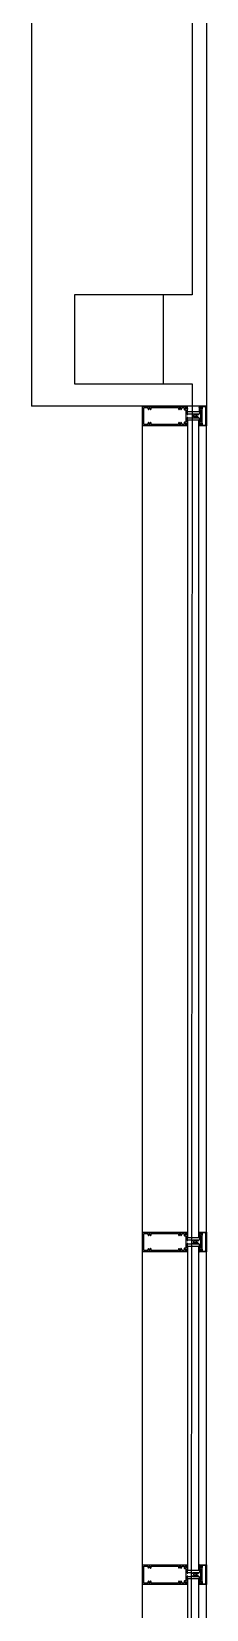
# Model space of a CAD drawing. Extents: x 11182 to 734459, y -1391328 to 152085.
# Drawn here: x 353416 to 353816, y -1325636 to -1322030 of the extents above; entities that cross this region are included whole.
import ezdxf

# ---------------------------------------------------------------- set-up
doc = ezdxf.new("R2010")
doc.units = 0
doc.header["$LTSCALE"] = 500
doc.header["$MEASUREMENT"] = 0
doc.layers.add('1_Wall_Exist', color=251, linetype='CONTINUOUS')

msp = doc.modelspace()

# ---------------------------------------------------------------- linework, layer by layer
at = {"layer": '1_Wall_Exist'}
for p, q in [((353415.5, -1307341.2), (353415.5, -1322886.2)), ((353815.5, -1307341.2), (353815.5, -1322886.2)), ((353782.5, -1315215.2), (353782.5, -1322632.2)), ((353782.5, -1322632.2), (353514, -1322632.2)), ((353514, -1322632.2), (353514, -1322835.2)), ((353717, -1322835.2), (353717, -1322632.2)), ((353514, -1322835.2), (353782.5, -1322835.2)), ((353782.5, -1322835.2), (353777.5, -1330252.2)), ((353815.5, -1322886.2), (353415.5, -1322886.2)), ((353669.5, -1330113.7), (353669.5, -1322886.2)), ((353669.5, -1322931.2), (353669.5, -1322886.2)), ((353669.5, -1322886.2), (353771.1, -1322886.2)), ((353672.1, -1322928.1), (353672.1, -1322889.2)), ((353672.1, -1322889.2), (353681.8, -1322889.2)), ((353689.1, -1322889.2), (353751.6, -1322889.2)), ((353758.9, -1322889.2), (353763.8, -1322889.2)), ((353764.6, -1322890), (353764.6, -1322893.5)), ((353765.4, -1322894.3), (353767.8, -1322894.3)), ((353767.1, -1322890), (353767.1, -1322890.5)), ((353767.1, -1322890.5), (353767.1, -1322891)), ((353770.6, -1322889.2), (353767.9, -1322889.2)), ((353767.9, -1322891.8), (353770.6, -1322891.8)), ((353768.5, -1322895.1), (353768.5, -1322903.2)), ((353771.1, -1322889), (353770.6, -1322889.5)), ((353770.6, -1322889.5), (353770.6, -1322889.2)), ((353770.6, -1322891.8), (353770.6, -1322891.5)), ((353770.6, -1322891.5), (353771.1, -1322892)), ((353771.1, -1322886.2), (353771.1, -1322889)), ((353771.1, -1322892), (353771.1, -1322905.2)), ((353798.4, -1322898.9), (353773, -1322898.9)), ((353799.7, -1322890.1), (353799.7, -1322887.6)), ((353800.2, -1322890.6), (353799.7, -1322890.1)), ((353799.7, -1322892.7), (353800.2, -1322892.2)), ((353799.7, -1322892.7), (353799.7, -1322903.6)), ((353801.5, -1322887.1), (353799.8, -1322886.6)), ((353799.9, -1322886.2), (353815.5, -1322886.2)), ((353800, -1322887.4), (353801.3, -1322887.7)), ((353802.8, -1322890.1), (353800.2, -1322890.1)), ((353800.2, -1322890.1), (353800.2, -1322890.6)), ((353800.2, -1322892.2), (353800.2, -1322892.7)), ((353800.2, -1322892.7), (353802.8, -1322892.7)), ((353802.5, -1322895.6), (353802.8, -1322895.9)), ((353803.6, -1322891.9), (353803.6, -1322890.9)), ((353803.9, -1322888.4), (353805.9, -1322889)), ((353814.3, -1322887.4), (353804.2, -1322887.4)), ((353805.9, -1322892.7), (353805.2, -1322893.5)), ((353805.2, -1322893.5), (353805.2, -1322908.1)), ((353805.9, -1322889), (353805.9, -1322892.7)), ((353814.3, -1322929.9), (353814.3, -1322887.4)), ((353815.5, -1330113.7), (353815.5, -1322886.2)), ((353815.5, -1322886.2), (353815.5, -1322931.2)), ((353771.1, -1322931.2), (353669.5, -1322931.2)), ((353681.8, -1322928.1), (353672.1, -1322928.1)), ((353751.6, -1322928.1), (353689.1, -1322928.1)), ((353763.8, -1322928.1), (353758.9, -1322928.1)), ((353764.6, -1322923.8), (353764.6, -1322927.3)), ((353767.8, -1322923), (353765.4, -1322923)), ((353767.1, -1322926.4), (353767.1, -1322926.8)), ((353767.1, -1322926.8), (353767.1, -1322927.3)), ((353770.6, -1322925.5), (353767.9, -1322925.6)), ((353767.9, -1322928.1), (353770.6, -1322928.1)), ((353768.5, -1322903.2), (353768.5, -1322914.2)), ((353768.5, -1322914.2), (353768.5, -1322922.2)), ((353771.1, -1322925.3), (353770.6, -1322925.8)), ((353770.6, -1322925.8), (353770.6, -1322925.5)), ((353770.6, -1322928.1), (353770.6, -1322927.9)), ((353770.6, -1322927.9), (353771.1, -1322928.4)), ((353771.1, -1322905.2), (353772.7, -1322905.2)), ((353772.7, -1322912.1), (353771.1, -1322912.1)), ((353771.1, -1322912.1), (353771.1, -1322925.3)), ((353771.1, -1322928.4), (353771.1, -1322931.2)), ((353772.7, -1322903.6), (353782.4, -1322903.6)), ((353772.7, -1322905.2), (353772.7, -1322903.6)), ((353772.7, -1322913.7), (353772.7, -1322912.1)), ((353782.4, -1322913.7), (353772.7, -1322913.7)), ((353773, -1324786.4), (353773, -1322918.5)), ((353798.4, -1322918.5), (353773, -1322918.5)), ((353782.4, -1322903.6), (353782.4, -1322905.2)), ((353782.4, -1322905.2), (353784, -1322905.2)), ((353784, -1322912.1), (353782.4, -1322912.1)), ((353782.4, -1322912.1), (353782.4, -1322913.7)), ((353784, -1322903.6), (353799.7, -1322903.6)), ((353784, -1322905.2), (353784, -1322903.6)), ((353784, -1322913.7), (353784, -1322912.1)), ((353799.7, -1322913.7), (353784, -1322913.7)), ((353785.8, -1322907.3), (353785.8, -1322910.1)), ((353795.7, -1322906.5), (353786.6, -1322906.5)), ((353795.7, -1322910.8), (353786.6, -1322910.8)), ((353796.5, -1322913.5), (353796.7, -1322913.7)), ((353798.4, -1324786.4), (353798.4, -1322918.5)), ((353799.7, -1322924.7), (353799.7, -1322913.7)), ((353800.2, -1322925.2), (353799.7, -1322924.7)), ((353799.7, -1322927.2), (353800.2, -1322926.7)), ((353799.7, -1322929.7), (353799.7, -1322927.2)), ((353799.8, -1322930.7), (353801.5, -1322930.2)), ((353815.5, -1322931.2), (353799.9, -1322931.2)), ((353801.3, -1322929.6), (353800, -1322930)), ((353802.8, -1322924.7), (353800.2, -1322924.7)), ((353800.2, -1322924.7), (353800.2, -1322925.2)), ((353800.2, -1322926.7), (353800.2, -1322927.2)), ((353800.2, -1322927.2), (353802.8, -1322927.2)), ((353803.6, -1322926.4), (353803.6, -1322925.5)), ((353805.9, -1322928.4), (353803.9, -1322928.9)), ((353804.2, -1322929.9), (353814.3, -1322929.9)), ((353805.2, -1322908.1), (353804.9, -1322908.4)), ((353804.9, -1322908.4), (353805.2, -1322908.7)), ((353805.2, -1322908.7), (353805.2, -1322923.9)), ((353805.2, -1322923.9), (353805.9, -1322924.7)), ((353805.9, -1322924.7), (353805.9, -1322928.4)), ((353669.5, -1324818.7), (353669.5, -1324773.7)), ((353669.5, -1324773.7), (353771.1, -1324773.7)), ((353672.1, -1324815.6), (353672.1, -1324776.7)), ((353672.1, -1324776.7), (353681.8, -1324776.7)), ((353689.1, -1324776.7), (353751.6, -1324776.7)), ((353758.9, -1324776.7), (353763.8, -1324776.7)), ((353764.6, -1324777.5), (353764.6, -1324781)), ((353767.1, -1324777.5), (353767.1, -1324778)), ((353770.6, -1324776.7), (353767.9, -1324776.7)), ((353771.1, -1324776.5), (353770.6, -1324777)), ((353770.6, -1324777), (353770.6, -1324776.7)), ((353771.1, -1324773.7), (353771.1, -1324776.5)), ((353799.7, -1324777.6), (353799.7, -1324775.1)), ((353800.2, -1324778.1), (353799.7, -1324777.6)), ((353801.5, -1324774.6), (353799.8, -1324774.1)), ((353799.9, -1324773.7), (353815.5, -1324773.7)), ((353800, -1324774.9), (353801.3, -1324775.2)), ((353802.8, -1324777.6), (353800.2, -1324777.6)), ((353800.2, -1324777.6), (353800.2, -1324778.1)), ((353803.9, -1324775.9), (353805.9, -1324776.5)), ((353814.3, -1324774.9), (353804.2, -1324774.9)), ((353805.9, -1324776.5), (353805.9, -1324780.2)), ((353814.3, -1324817.4), (353814.3, -1324774.9)), ((353815.5, -1324773.7), (353815.5, -1324818.7)), ((353764.6, -1324811.3), (353764.6, -1324814.8)), ((353765.4, -1324781.8), (353767.8, -1324781.8)), ((353767.8, -1324810.5), (353765.4, -1324810.5)), ((353767.1, -1324778), (353767.1, -1324778.5)), ((353767.1, -1324813.9), (353767.1, -1324814.3)), ((353767.9, -1324779.3), (353770.6, -1324779.3)), ((353770.6, -1324813), (353767.9, -1324813.1)), ((353768.5, -1324782.6), (353768.5, -1324790.7)), ((353768.5, -1324790.7), (353768.5, -1324801.7)), ((353768.5, -1324801.7), (353768.5, -1324809.7)), ((353770.6, -1324779.3), (353770.6, -1324779)), ((353770.6, -1324779), (353771.1, -1324779.5)), ((353771.1, -1324812.8), (353770.6, -1324813.3)), ((353770.6, -1324813.3), (353770.6, -1324813)), ((353771.1, -1324779.5), (353771.1, -1324792.7)), ((353771.1, -1324792.7), (353772.7, -1324792.7)), ((353772.7, -1324799.6), (353771.1, -1324799.6)), ((353771.1, -1324799.6), (353771.1, -1324812.8)), ((353772.7, -1324791.1), (353782.4, -1324791.1)), ((353772.7, -1324792.7), (353772.7, -1324791.1)), ((353772.7, -1324801.2), (353772.7, -1324799.6)), ((353782.4, -1324801.2), (353772.7, -1324801.2)), ((353798.4, -1324786.4), (353773, -1324786.4)), ((353773, -1325546.4), (353773, -1324806)), ((353798.4, -1324806), (353773, -1324806)), ((353782.4, -1324791.1), (353782.4, -1324792.7)), ((353782.4, -1324792.7), (353784, -1324792.7)), ((353784, -1324799.6), (353782.4, -1324799.6)), ((353782.4, -1324799.6), (353782.4, -1324801.2)), ((353784, -1324791.1), (353799.7, -1324791.1)), ((353784, -1324792.7), (353784, -1324791.1)), ((353784, -1324801.2), (353784, -1324799.6)), ((353799.7, -1324801.2), (353784, -1324801.2)), ((353785.8, -1324794.8), (353785.8, -1324797.6)), ((353795.7, -1324794), (353786.6, -1324794)), ((353795.7, -1324798.3), (353786.6, -1324798.3)), ((353796.5, -1324801), (353796.7, -1324801.2)), ((353798.4, -1325546.4), (353798.4, -1324806)), ((353799.7, -1324780.2), (353800.2, -1324779.7)), ((353799.7, -1324780.2), (353799.7, -1324791.1)), ((353799.7, -1324812.2), (353799.7, -1324801.2)), ((353800.2, -1324812.7), (353799.7, -1324812.2)), ((353800.2, -1324779.7), (353800.2, -1324780.2)), ((353800.2, -1324780.2), (353802.8, -1324780.2)), ((353802.8, -1324812.2), (353800.2, -1324812.2)), ((353800.2, -1324812.2), (353800.2, -1324812.7)), ((353802.5, -1324783.1), (353802.8, -1324783.4)), ((353803.6, -1324779.4), (353803.6, -1324778.4)), ((353803.6, -1324813.9), (353803.6, -1324813)), ((353805.2, -1324795.6), (353804.9, -1324795.9)), ((353804.9, -1324795.9), (353805.2, -1324796.2)), ((353805.9, -1324780.2), (353805.2, -1324781)), ((353805.2, -1324781), (353805.2, -1324795.6)), ((353805.2, -1324796.2), (353805.2, -1324811.4)), ((353805.2, -1324811.4), (353805.9, -1324812.2)), ((353805.9, -1324812.2), (353805.9, -1324815.9)), ((353771.1, -1324818.7), (353669.5, -1324818.7)), ((353681.8, -1324815.6), (353672.1, -1324815.6)), ((353751.6, -1324815.6), (353689.1, -1324815.6)), ((353763.8, -1324815.6), (353758.9, -1324815.6)), ((353767.1, -1324814.3), (353767.1, -1324814.8)), ((353767.9, -1324815.6), (353770.6, -1324815.6)), ((353770.6, -1324815.6), (353770.6, -1324815.4)), ((353770.6, -1324815.4), (353771.1, -1324815.9)), ((353771.1, -1324815.9), (353771.1, -1324818.7)), ((353799.7, -1324814.7), (353800.2, -1324814.2)), ((353799.7, -1324817.2), (353799.7, -1324814.7)), ((353799.8, -1324818.2), (353801.5, -1324817.7)), ((353815.5, -1324818.7), (353799.9, -1324818.7)), ((353801.3, -1324817.1), (353800, -1324817.5)), ((353800.2, -1324814.2), (353800.2, -1324814.7)), ((353800.2, -1324814.7), (353802.8, -1324814.7)), ((353805.9, -1324815.9), (353803.9, -1324816.4)), ((353804.2, -1324817.4), (353814.3, -1324817.4)), ((353669.5, -1325578.7), (353669.5, -1325533.7)), ((353669.5, -1325533.7), (353771.1, -1325533.7)), ((353771.1, -1325533.7), (353771.1, -1325536.5)), ((353801.5, -1325534.6), (353799.8, -1325534.1)), ((353799.9, -1325533.7), (353815.5, -1325533.7)), ((353800, -1325534.9), (353801.3, -1325535.2)), ((353814.3, -1325534.9), (353804.2, -1325534.9)), ((353814.3, -1325577.4), (353814.3, -1325534.9)), ((353815.5, -1325533.7), (353815.5, -1325578.7)), ((353672.1, -1325575.6), (353672.1, -1325536.7)), ((353672.1, -1325536.7), (353681.8, -1325536.7)), ((353689.1, -1325536.7), (353751.6, -1325536.7)), ((353758.9, -1325536.7), (353763.8, -1325536.7)), ((353764.6, -1325537.5), (353764.6, -1325541)), ((353765.4, -1325541.8), (353767.8, -1325541.8)), ((353767.8, -1325570.5), (353765.4, -1325570.5)), ((353767.1, -1325537.5), (353767.1, -1325538)), ((353767.1, -1325538), (353767.1, -1325538.5)), ((353770.6, -1325536.7), (353767.9, -1325536.7)), ((353767.9, -1325539.3), (353770.6, -1325539.3)), ((353768.5, -1325542.6), (353768.5, -1325550.7)), ((353768.5, -1325550.7), (353768.5, -1325561.7)), ((353768.5, -1325561.7), (353768.5, -1325569.7)), ((353771.1, -1325536.5), (353770.6, -1325537)), ((353770.6, -1325537), (353770.6, -1325536.7)), ((353770.6, -1325539.3), (353770.6, -1325539)), ((353770.6, -1325539), (353771.1, -1325539.5)), ((353771.1, -1325539.5), (353771.1, -1325552.7)), ((353771.1, -1325552.7), (353772.7, -1325552.7)), ((353772.7, -1325559.6), (353771.1, -1325559.6)), ((353771.1, -1325559.6), (353771.1, -1325572.8)), ((353772.7, -1325551.1), (353782.4, -1325551.1)), ((353772.7, -1325552.7), (353772.7, -1325551.1)), ((353772.7, -1325561.2), (353772.7, -1325559.6)), ((353782.4, -1325561.2), (353772.7, -1325561.2)), ((353798.4, -1325546.4), (353773, -1325546.4)), ((353773, -1327433.9), (353773, -1325566)), ((353798.4, -1325566), (353773, -1325566)), ((353782.4, -1325551.1), (353782.4, -1325552.7)), ((353782.4, -1325552.7), (353784, -1325552.7)), ((353784, -1325559.6), (353782.4, -1325559.6)), ((353782.4, -1325559.6), (353782.4, -1325561.2)), ((353784, -1325551.1), (353799.7, -1325551.1)), ((353784, -1325552.7), (353784, -1325551.1)), ((353784, -1325561.2), (353784, -1325559.6)), ((353799.7, -1325561.2), (353784, -1325561.2)), ((353785.8, -1325554.8), (353785.8, -1325557.6)), ((353795.7, -1325554), (353786.6, -1325554)), ((353795.7, -1325558.3), (353786.6, -1325558.3)), ((353796.5, -1325561), (353796.7, -1325561.2)), ((353798.4, -1327433.9), (353798.4, -1325566)), ((353799.7, -1325537.6), (353799.7, -1325535.1)), ((353800.2, -1325538.1), (353799.7, -1325537.6)), ((353799.7, -1325540.2), (353800.2, -1325539.7)), ((353799.7, -1325540.2), (353799.7, -1325551.1)), ((353799.7, -1325572.2), (353799.7, -1325561.2)), ((353802.8, -1325537.6), (353800.2, -1325537.6)), ((353800.2, -1325537.6), (353800.2, -1325538.1)), ((353800.2, -1325539.7), (353800.2, -1325540.2)), ((353800.2, -1325540.2), (353802.8, -1325540.2)), ((353802.5, -1325543.1), (353802.8, -1325543.4)), ((353803.6, -1325539.4), (353803.6, -1325538.4)), ((353803.9, -1325535.9), (353805.9, -1325536.5)), ((353805.2, -1325555.6), (353804.9, -1325555.9)), ((353804.9, -1325555.9), (353805.2, -1325556.2)), ((353805.9, -1325540.2), (353805.2, -1325541)), ((353805.2, -1325541), (353805.2, -1325555.6)), ((353805.2, -1325556.2), (353805.2, -1325571.4)), ((353805.9, -1325536.5), (353805.9, -1325540.2)), ((353771.1, -1325578.7), (353669.5, -1325578.7)), ((353681.8, -1325575.6), (353672.1, -1325575.6)), ((353751.6, -1325575.6), (353689.1, -1325575.6)), ((353763.8, -1325575.6), (353758.9, -1325575.6)), ((353764.6, -1325571.3), (353764.6, -1325574.8)), ((353767.1, -1325573.9), (353767.1, -1325574.3)), ((353767.1, -1325574.3), (353767.1, -1325574.8)), ((353770.6, -1325573), (353767.9, -1325573.1)), ((353767.9, -1325575.6), (353770.6, -1325575.6)), ((353771.1, -1325572.8), (353770.6, -1325573.3)), ((353770.6, -1325573.3), (353770.6, -1325573)), ((353770.6, -1325575.6), (353770.6, -1325575.4)), ((353770.6, -1325575.4), (353771.1, -1325575.9)), ((353771.1, -1325575.9), (353771.1, -1325578.7)), ((353800.2, -1325572.7), (353799.7, -1325572.2)), ((353799.7, -1325574.7), (353800.2, -1325574.2)), ((353799.7, -1325577.2), (353799.7, -1325574.7)), ((353799.8, -1325578.2), (353801.5, -1325577.7)), ((353815.5, -1325578.7), (353799.9, -1325578.7)), ((353801.3, -1325577.1), (353800, -1325577.5)), ((353802.8, -1325572.2), (353800.2, -1325572.2)), ((353800.2, -1325572.2), (353800.2, -1325572.7)), ((353800.2, -1325574.2), (353800.2, -1325574.7)), ((353800.2, -1325574.7), (353802.8, -1325574.7)), ((353803.6, -1325573.9), (353803.6, -1325573)), ((353805.9, -1325575.9), (353803.9, -1325576.4)), ((353804.2, -1325577.4), (353814.3, -1325577.4)), ((353805.2, -1325571.4), (353805.9, -1325572.2)), ((353805.9, -1325572.2), (353805.9, -1325575.9))]:
    msp.add_line(p, q, dxfattribs=at)
for points in [[(353799.7, -1322919), (353802.8, -1322922.1), (353802.8, -1322895.2), (353799.7, -1322898.4)], [(353792.1, -1322906.5), (353792.1, -1322910.8)], [(353792.1, -1324794), (353792.1, -1324798.3)], [(353799.7, -1324806.5), (353802.8, -1324809.6), (353802.8, -1324782.7), (353799.7, -1324785.9)], [(353792.1, -1325554), (353792.1, -1325558.3)], [(353799.7, -1325566.5), (353802.8, -1325569.6), (353802.8, -1325542.7), (353799.7, -1325545.9)]]:
    msp.add_lwpolyline(points, dxfattribs=at)
for points in [[(353796.5, -1322903.6), (353796.5, -1322905.7, -0.414214), (353795.7, -1322906.5)], [(353795.7, -1322910.8, -0.414214), (353796.5, -1322911.6), (353796.5, -1322913.7)], [(353796.5, -1324791.1), (353796.5, -1324793.2, -0.414214), (353795.7, -1324794)], [(353795.7, -1324798.3, -0.414214), (353796.5, -1324799.1), (353796.5, -1324801.2)], [(353796.5, -1325551.1), (353796.5, -1325553.2, -0.414214), (353795.7, -1325554)], [(353795.7, -1325558.3, -0.414214), (353796.5, -1325559.1), (353796.5, -1325561.2)]]:
    msp.add_lwpolyline(points, format="xyb", dxfattribs=at)
for centre, radius, start, end in [((353685.4, -1322890.6), 3.92, 159.146, 228.0713), ((353683.3, -1322892.5), 1.08, 244.5966, 25.4034), ((353685.4, -1322890.6), 1.89, 308.6206, 231.3794), ((353687.6, -1322892.5), 1.12, 159.2517, 290.7482), ((353685.4, -1322890.6), 3.92, 311.9287, 20.854), ((353755.2, -1322890.6), 3.92, 159.146, 228.0713), ((353753.1, -1322892.5), 1.08, 244.5966, 25.4034), ((353755.2, -1322890.6), 1.89, 308.6206, 231.3794), ((353757.4, -1322892.5), 1.12, 159.2517, 290.7482), ((353755.2, -1322890.6), 3.92, 311.9287, 20.854), ((353763.8, -1322890), 0.787, 360, 90), ((353765.4, -1322893.5), 0.787, 180, 270), ((353767.9, -1322890), 0.787, 90, 180), ((353767.9, -1322891), 0.787, 179.5021, 269.5021), ((353767.8, -1322895.1), 0.787, 360, 90), ((353773, -1322890.2), 1.94, 90, 270), ((353771.1, -1322883.9), 2.27, 268.9658, 323.5677), ((353770.3, -1322896.8), 2.94, 23.897, 74.0519), ((353799.6, -1322885), 1.31, 204.276, 276.3516), ((353798.4, -1322891), 1.49, 270, 90), ((353800.1, -1322897.2), 2.02, 102.6184, 150.3095), ((353799.9, -1322886.4), 0.237, 90, 255), ((353799.9, -1322887.6), 0.254, 75, 180), ((353802.8, -1322887.3), 1.57, 196.4539, 313.5461), ((353802.8, -1322887.4), 1.4, 165, 360), ((353802.8, -1322890.9), 0.787, 360, 90), ((353802.8, -1322891.9), 0.787, 270, 360), ((353685.4, -1322926.7), 3.92, 131.9287, 200.854), ((353683.3, -1322924.8), 1.08, 334.5966, 115.4034), ((353685.4, -1322926.7), 1.89, 128.6206, 51.3794), ((353687.6, -1322924.8), 1.12, 69.2517, 200.7482), ((353685.4, -1322926.7), 3.92, 339.146, 48.0713), ((353755.2, -1322926.7), 3.92, 131.9287, 200.854), ((353753.1, -1322924.8), 1.08, 334.5966, 115.4034), ((353755.2, -1322926.7), 1.89, 128.6206, 51.3794), ((353757.4, -1322924.8), 1.12, 69.2517, 200.7482), ((353755.2, -1322926.7), 3.92, 339.146, 48.0713), ((353763.8, -1322927.3), 0.787, 270, 360), ((353765.4, -1322923.8), 0.787, 90, 180), ((353767.9, -1322926.4), 0.787, 90.4979, 180.4979), ((353767.9, -1322927.3), 0.787, 180, 270), ((353767.8, -1322922.2), 0.787, 270, 360), ((353773, -1322927.1), 1.94, 90, 270), ((353770.3, -1322920.6), 2.94, 285.9481, 336.103), ((353771.1, -1322933.4), 2.27, 36.4323, 91.0342), ((353786.6, -1322907.3), 0.787, 90, 180), ((353786.6, -1322910.1), 0.787, 180, 270), ((353800.1, -1322920.1), 2.02, 209.6905, 257.3816), ((353798.4, -1322926.3), 1.49, 270, 90), ((353799.6, -1322932.3), 1.31, 83.6484, 155.724), ((353799.9, -1322929.7), 0.254, 180, 285), ((353799.9, -1322930.9), 0.237, 105, 270), ((353802.8, -1322930.1), 1.57, 46.4539, 163.5461), ((353802.8, -1322929.9), 1.4, 360, 195), ((353802.8, -1322925.5), 0.787, 360, 90), ((353802.8, -1322926.4), 0.787, 270, 360), ((353685.4, -1324778.1), 3.92, 159.146, 228.0713), ((353685.4, -1324778.1), 1.89, 308.6206, 231.3794), ((353685.4, -1324778.1), 3.92, 311.9287, 20.854), ((353755.2, -1324778.1), 3.92, 159.146, 228.0713), ((353755.2, -1324778.1), 1.89, 308.6206, 231.3794), ((353755.2, -1324778.1), 3.92, 311.9287, 20.854), ((353763.8, -1324777.5), 0.787, 360, 90), ((353767.9, -1324777.5), 0.787, 90, 180), ((353773, -1324777.7), 1.94, 90, 270), ((353771.1, -1324771.4), 2.27, 268.9658, 323.5677), ((353799.6, -1324772.5), 1.31, 204.276, 276.3516), ((353798.4, -1324778.5), 1.49, 270, 90), ((353799.9, -1324773.9), 0.237, 90, 255), ((353799.9, -1324775.1), 0.254, 75, 180), ((353802.8, -1324774.8), 1.57, 196.4539, 313.5461), ((353802.8, -1324774.9), 1.4, 165, 360), ((353802.8, -1324778.4), 0.787, 360, 90), ((353685.4, -1324814.2), 3.92, 131.9287, 200.854), ((353683.3, -1324780), 1.08, 244.5966, 25.4034), ((353683.3, -1324812.3), 1.08, 334.5966, 115.4034), ((353685.4, -1324814.2), 1.89, 128.6206, 51.3794), ((353687.6, -1324780), 1.12, 159.2517, 290.7482), ((353687.6, -1324812.3), 1.12, 69.2517, 200.7482), ((353685.4, -1324814.2), 3.92, 339.146, 48.0713), ((353755.2, -1324814.2), 3.92, 131.9287, 200.854), ((353753.1, -1324780), 1.08, 244.5966, 25.4034), ((353753.1, -1324812.3), 1.08, 334.5966, 115.4034), ((353755.2, -1324814.2), 1.89, 128.6206, 51.3794), ((353757.4, -1324780), 1.12, 159.2517, 290.7482), ((353757.4, -1324812.3), 1.12, 69.2517, 200.7482), ((353755.2, -1324814.2), 3.92, 339.146, 48.0713), ((353765.4, -1324781), 0.787, 180, 270), ((353765.4, -1324811.3), 0.787, 90, 180), ((353767.9, -1324778.5), 0.787, 179.5021, 269.5021), ((353767.9, -1324813.9), 0.787, 90.4979, 180.4979), ((353767.8, -1324782.6), 0.787, 360, 90), ((353767.8, -1324809.7), 0.787, 270, 360), ((353773, -1324814.6), 1.94, 90, 270), ((353770.3, -1324784.3), 2.94, 23.897, 74.0519), ((353770.3, -1324808.1), 2.94, 285.9481, 336.103), ((353786.6, -1324794.8), 0.787, 90, 180), ((353786.6, -1324797.6), 0.787, 180, 270), ((353800.1, -1324784.7), 2.02, 102.6184, 150.3095), ((353800.1, -1324807.6), 2.02, 209.6905, 257.3816), ((353798.4, -1324813.8), 1.49, 270, 90), ((353802.8, -1324779.4), 0.787, 270, 360), ((353802.8, -1324813), 0.787, 360, 90), ((353763.8, -1324814.8), 0.787, 270, 360), ((353767.9, -1324814.8), 0.787, 180, 270), ((353771.1, -1324820.9), 2.27, 36.4323, 91.0342), ((353799.6, -1324819.8), 1.31, 83.6484, 155.724), ((353799.9, -1324817.2), 0.254, 180, 285), ((353799.9, -1324818.4), 0.237, 105, 270), ((353802.8, -1324817.6), 1.57, 46.4539, 163.5461), ((353802.8, -1324817.4), 1.4, 360, 195), ((353802.8, -1324813.9), 0.787, 270, 360), ((353771.1, -1325531.4), 2.27, 268.9658, 323.5677), ((353799.6, -1325532.5), 1.31, 204.276, 276.3516), ((353799.9, -1325533.9), 0.237, 90, 255), ((353799.9, -1325535.1), 0.254, 75, 180), ((353802.8, -1325534.9), 1.4, 165, 360), ((353685.4, -1325538.1), 3.92, 159.146, 228.0713), ((353683.3, -1325540), 1.08, 244.5966, 25.4034), ((353685.4, -1325538.1), 1.89, 308.6206, 231.3794), ((353687.6, -1325540), 1.12, 159.2517, 290.7482), ((353685.4, -1325538.1), 3.92, 311.9287, 20.854), ((353755.2, -1325538.1), 3.92, 159.146, 228.0713), ((353753.1, -1325540), 1.08, 244.5966, 25.4034), ((353755.2, -1325538.1), 1.89, 308.6206, 231.3794), ((353757.4, -1325540), 1.12, 159.2517, 290.7482), ((353755.2, -1325538.1), 3.92, 311.9287, 20.854), ((353763.8, -1325537.5), 0.787, 360, 90), ((353765.4, -1325541), 0.787, 180, 270), ((353765.4, -1325571.3), 0.787, 90, 180), ((353767.9, -1325537.5), 0.787, 90, 180), ((353767.9, -1325538.5), 0.787, 179.5021, 269.5021), ((353767.8, -1325542.6), 0.787, 360, 90), ((353767.8, -1325569.7), 0.787, 270, 360), ((353773, -1325537.7), 1.94, 90, 270), ((353770.3, -1325544.3), 2.94, 23.897, 74.0519), ((353770.3, -1325568.1), 2.94, 285.9481, 336.103), ((353786.6, -1325554.8), 0.787, 90, 180), ((353786.6, -1325557.6), 0.787, 180, 270), ((353798.4, -1325538.5), 1.49, 270, 90), ((353800.1, -1325544.7), 2.02, 102.6184, 150.3095), ((353800.1, -1325567.6), 2.02, 209.6905, 257.3816), ((353802.8, -1325534.8), 1.57, 196.4539, 313.5461), ((353802.8, -1325538.4), 0.787, 360, 90), ((353802.8, -1325539.4), 0.787, 270, 360), ((353685.4, -1325574.2), 3.92, 131.9287, 200.854), ((353683.3, -1325572.3), 1.08, 334.5966, 115.4034), ((353685.4, -1325574.2), 1.89, 128.6206, 51.3794), ((353687.6, -1325572.3), 1.12, 69.2517, 200.7482), ((353685.4, -1325574.2), 3.92, 339.146, 48.0713), ((353755.2, -1325574.2), 3.92, 131.9287, 200.854), ((353753.1, -1325572.3), 1.08, 334.5966, 115.4034), ((353755.2, -1325574.2), 1.89, 128.6206, 51.3794), ((353757.4, -1325572.3), 1.12, 69.2517, 200.7482), ((353755.2, -1325574.2), 3.92, 339.146, 48.0713), ((353763.8, -1325574.8), 0.787, 270, 360), ((353767.9, -1325573.9), 0.787, 90.4979, 180.4979), ((353767.9, -1325574.8), 0.787, 180, 270), ((353773, -1325574.6), 1.94, 90, 270), ((353771.1, -1325580.9), 2.27, 36.4323, 91.0342), ((353798.4, -1325573.8), 1.49, 270, 90), ((353799.6, -1325579.8), 1.31, 83.6484, 155.724), ((353799.9, -1325577.2), 0.254, 180, 285), ((353799.9, -1325578.4), 0.237, 105, 270), ((353802.8, -1325577.6), 1.57, 46.4539, 163.5461), ((353802.8, -1325577.4), 1.4, 360, 195), ((353802.8, -1325573), 0.787, 360, 90), ((353802.8, -1325573.9), 0.787, 270, 360)]:
    msp.add_arc(centre, radius, start, end, dxfattribs=at)

doc.saveas('drawing.dxf')
